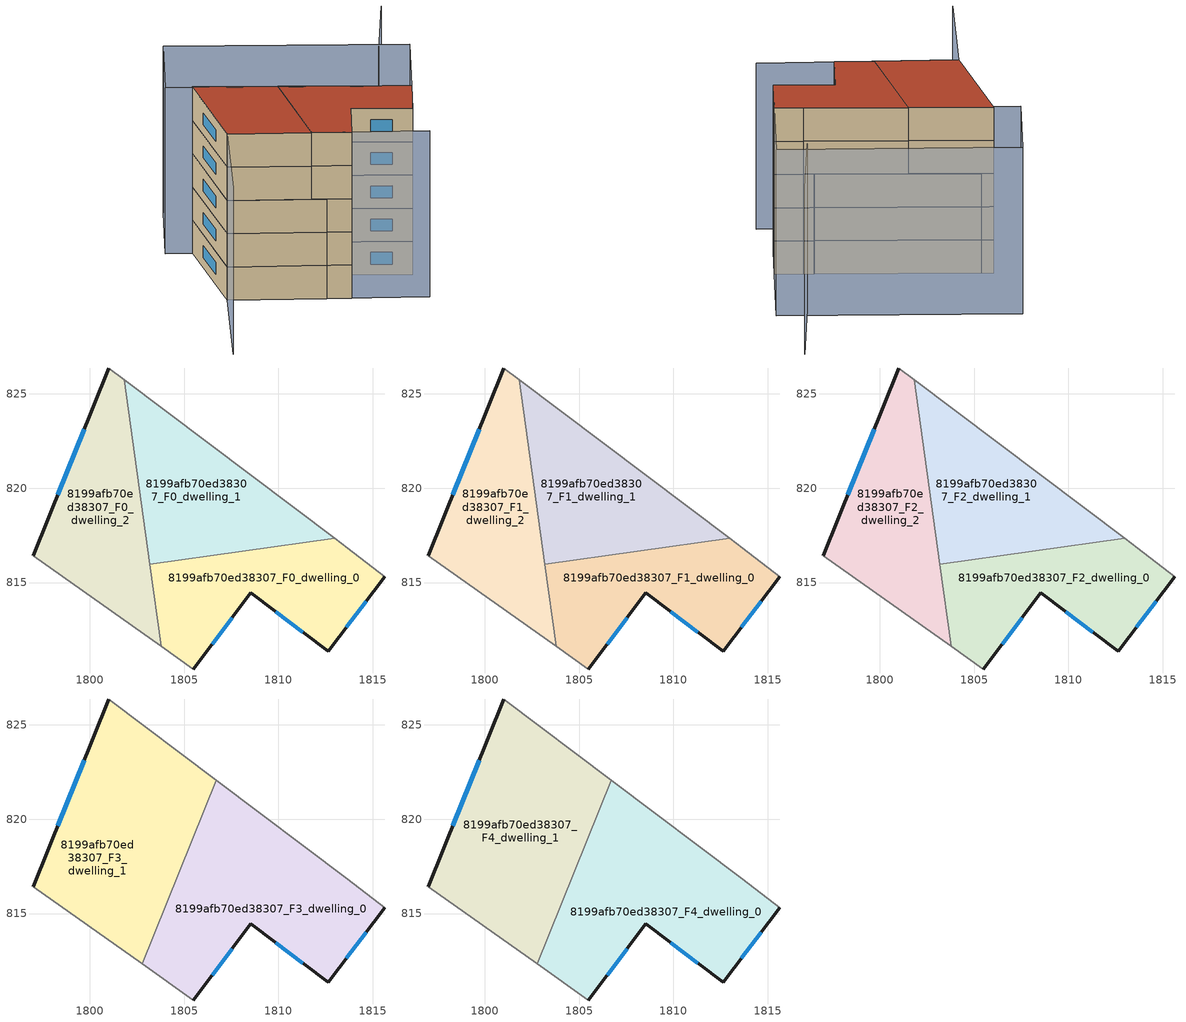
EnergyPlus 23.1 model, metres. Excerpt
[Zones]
8199afb70ed38307_F0_dwelling_0
 floor ground (EU_floor_Construction): 1813.68,816.81 1815.63,815.3 1812.63,811.35 1808.54,814.45 1805.49,810.42 1803.8,811.62 1803.19,815.98 1812.98,817.34 z0
 wall outside (EU_wall_Construction): 1805.49,810.42 1808.54,814.45 1812.63,811.35 1815.63,815.3 z0:3
 wall to 8199afb70ed38307_F0_dwelling_1 (EU_wall_Construction): 1812.98,817.34 1803.19,815.98 z0:3
 wall adiabatic (EU_wall_Construction): 1815.63,815.3 1813.68,816.81 1812.98,817.34 / 1803.8,811.62 1805.49,810.42 z0:3
 wall to 8199afb70ed38307_F0_dwelling_2 (EU_wall_Construction): 1803.19,815.98 1803.8,811.62 z0:3
 window (EU_Window_Construction): 1813.61,812.63 1814.65,814.01 / 1809.87,813.44 1811.3,812.36 / 1806.48,811.73 1807.55,813.14 z0.98:2.02
8199afb70ed38307_F0_dwelling_1
 floor ground (EU_floor_Construction): 1812.98,817.34 1803.19,815.98 1801.84,825.73 z0
 wall adiabatic (EU_wall_Construction): 1812.98,817.34 1801.84,825.73 z0:3
 wall to 8199afb70ed38307_F0_dwelling_2 (EU_wall_Construction): 1801.84,825.73 1803.19,815.98 z0:3
8199afb70ed38307_F0_dwelling_2
 floor ground (EU_floor_Construction): 1801.84,825.73 1803.8,811.62 1797.01,816.43 1801,826.37 z0
 wall outside (EU_wall_Construction): 1801,826.37 1797.01,816.43 z0:3
 wall adiabatic (EU_wall_Construction): 1801.84,825.73 1801,826.37 / 1797.01,816.43 1803.8,811.62 z0:3
 window (EU_Window_Construction): 1799.7,823.14 1798.31,819.66 z0.98:2.02
8199afb70ed38307_F1_dwelling_0
 floor to 8199afb70ed38307_F0_dwelling_0 (EU_floor_Construction): 1813.68,816.81 1815.63,815.3 1812.63,811.35 1808.54,814.45 1805.49,810.42 1803.8,811.62 1803.19,815.98 1812.98,817.34 z3
 wall outside (EU_wall_Construction): 1805.49,810.42 1808.54,814.45 1812.63,811.35 1815.63,815.3 z3:6
 wall to 8199afb70ed38307_F1_dwelling_1 (EU_wall_Construction): 1812.98,817.34 1803.19,815.98 z3:6
 wall adiabatic (EU_wall_Construction): 1815.63,815.3 1813.68,816.81 1812.98,817.34 / 1803.8,811.62 1805.49,810.42 z3:6
 wall to 8199afb70ed38307_F1_dwelling_2 (EU_wall_Construction): 1803.19,815.98 1803.8,811.62 z3:6
 window (EU_Window_Construction): 1813.61,812.63 1814.65,814.01 / 1809.87,813.44 1811.3,812.36 / 1806.48,811.73 1807.55,813.14 z3.98:5.02
8199afb70ed38307_F1_dwelling_1
 floor to 8199afb70ed38307_F0_dwelling_1 (EU_floor_Construction): 1812.98,817.34 1803.19,815.98 1801.84,825.73 z3
 wall adiabatic (EU_wall_Construction): 1812.98,817.34 1801.84,825.73 z3:6
 wall to 8199afb70ed38307_F1_dwelling_2 (EU_wall_Construction): 1801.84,825.73 1803.19,815.98 z3:6
8199afb70ed38307_F1_dwelling_2
 floor to 8199afb70ed38307_F0_dwelling_2 (EU_floor_Construction): 1801.84,825.73 1803.8,811.62 1797.01,816.43 1801,826.37 z3
 wall outside (EU_wall_Construction): 1801,826.37 1797.01,816.43 z3:6
 wall adiabatic (EU_wall_Construction): 1801.84,825.73 1801,826.37 / 1797.01,816.43 1803.8,811.62 z3:6
 window (EU_Window_Construction): 1799.7,823.14 1798.31,819.66 z3.98:5.02
8199afb70ed38307_F2_dwelling_0
 floor to 8199afb70ed38307_F1_dwelling_0 (EU_floor_Construction): 1813.68,816.81 1815.63,815.3 1812.63,811.35 1808.54,814.45 1805.49,810.42 1803.8,811.62 1803.19,815.98 1812.98,817.34 z6
 wall outside (EU_wall_Construction): 1805.49,810.42 1808.54,814.45 1812.63,811.35 1815.63,815.3 z6:9
 wall to 8199afb70ed38307_F2_dwelling_1 (EU_wall_Construction): 1812.98,817.34 1803.19,815.98 z6:9
 wall adiabatic (EU_wall_Construction): 1815.63,815.3 1813.68,816.81 1812.98,817.34 / 1803.8,811.62 1805.49,810.42 z6:9
 wall to 8199afb70ed38307_F2_dwelling_2 (EU_wall_Construction): 1803.19,815.98 1803.8,811.62 z6:9
 window (EU_Window_Construction): 1813.61,812.63 1814.65,814.01 / 1809.87,813.44 1811.3,812.36 / 1806.48,811.73 1807.55,813.14 z6.98:8.02
8199afb70ed38307_F2_dwelling_1
 floor to 8199afb70ed38307_F1_dwelling_1 (EU_floor_Construction): 1812.98,817.34 1803.19,815.98 1801.84,825.73 z6
 wall adiabatic (EU_wall_Construction): 1812.98,817.34 1801.84,825.73 z6:9
 wall to 8199afb70ed38307_F2_dwelling_2 (EU_wall_Construction): 1801.84,825.73 1803.19,815.98 z6:9
8199afb70ed38307_F2_dwelling_2
 floor to 8199afb70ed38307_F1_dwelling_2 (EU_floor_Construction): 1801.84,825.73 1803.8,811.62 1797.01,816.43 1801,826.37 z6
 wall outside (EU_wall_Construction): 1801,826.37 1797.01,816.43 z6:9
 wall adiabatic (EU_wall_Construction): 1801.84,825.73 1801,826.37 / 1797.01,816.43 1803.8,811.62 z6:9
 window (EU_Window_Construction): 1799.7,823.14 1798.31,819.66 z6.98:8.02
8199afb70ed38307_F3_dwelling_0
 floor to 8199afb70ed38307_F2_dwelling_0 (EU_floor_Construction): 1813.68,816.81 1815.63,815.3 1812.63,811.35 1808.54,814.45 1805.49,810.42 1803.8,811.62 1803.46,814.04 1804.31,816.13 1812.98,817.34 z9
 floor to 8199afb70ed38307_F2_dwelling_1 (EU_floor_Construction): 1812.98,817.34 1804.31,816.13 1806.7,822.07 z9
 floor to 8199afb70ed38307_F2_dwelling_2 (EU_floor_Construction): 1803.46,814.04 1803.8,811.62 1802.78,812.34 z9
 wall outside (EU_wall_Construction): 1805.49,810.42 1808.54,814.45 1812.63,811.35 1815.63,815.3 z9:12
 wall adiabatic (EU_wall_Construction): 1802.78,812.34 1805.49,810.42 / 1815.63,815.3 1813.68,816.81 1806.7,822.07 z9:12
 wall to 8199afb70ed38307_F3_dwelling_1 (EU_wall_Construction): 1806.7,822.07 1802.78,812.34 z9:12
 window (EU_Window_Construction): 1809.87,813.44 1811.3,812.36 / 1806.48,811.73 1807.55,813.14 / 1813.61,812.63 1814.65,814.01 z9.98:11.02
8199afb70ed38307_F3_dwelling_1
 floor to 8199afb70ed38307_F2_dwelling_2 (EU_floor_Construction): 1801.84,825.73 1803.46,814.04 1802.78,812.34 1797.01,816.43 1801,826.37 z9
 floor to 8199afb70ed38307_F2_dwelling_0 (EU_floor_Construction): 1804.31,816.13 1803.46,814.04 1803.19,815.98 z9
 floor to 8199afb70ed38307_F2_dwelling_1 (EU_floor_Construction): 1806.7,822.07 1804.31,816.13 1803.19,815.98 1801.84,825.73 z9
 wall outside (EU_wall_Construction): 1801,826.37 1797.01,816.43 z9:12
 wall adiabatic (EU_wall_Construction): 1806.7,822.07 1801,826.37 / 1797.01,816.43 1802.78,812.34 z9:12
 window (EU_Window_Construction): 1799.7,823.14 1798.31,819.66 z9.98:11.02
8199afb70ed38307_F4_dwelling_0
 floor to 8199afb70ed38307_F3_dwelling_0 (EU_floor_Construction): 1813.68,816.81 1815.63,815.3 1812.63,811.35 1808.54,814.45 1805.49,810.42 1802.78,812.34 1806.7,822.07 z12
 wall outside (EU_wall_Construction): 1805.49,810.42 1808.54,814.45 1812.63,811.35 1815.63,815.3 z12:15
 wall adiabatic (EU_wall_Construction): 1802.78,812.34 1805.49,810.42 / 1815.63,815.3 1813.68,816.81 1806.7,822.07 z12:15
 wall to 8199afb70ed38307_F4_dwelling_1 (EU_wall_Construction): 1806.7,822.07 1802.78,812.34 z12:15
 window (EU_Window_Construction): 1809.87,813.44 1811.3,812.36 / 1806.48,811.73 1807.55,813.14 / 1813.61,812.63 1814.65,814.01 z12.98:14.02
 roof outside (EU_roof_Construction): 1812.63,811.35 1815.63,815.3 1813.68,816.81 1806.7,822.07 1802.78,812.34 1805.49,810.42 1808.54,814.45 z15
8199afb70ed38307_F4_dwelling_1
 floor to 8199afb70ed38307_F3_dwelling_1 (EU_floor_Construction): 1806.7,822.07 1802.78,812.34 1797.01,816.43 1801,826.37 z12
 wall outside (EU_wall_Construction): 1801,826.37 1797.01,816.43 z12:15
 wall adiabatic (EU_wall_Construction): 1806.7,822.07 1801,826.37 / 1797.01,816.43 1802.78,812.34 z12:15
 window (EU_Window_Construction): 1799.7,823.14 1798.31,819.66 z12.98:14.02
 roof outside (EU_roof_Construction): 1802.78,812.34 1806.7,822.07 1801,826.37 1797.01,816.43 z15
shading: 1790.25,806.89 1797.01,816.43 / 1797.01,816.43 1810.82,806.64 / 1824.26,830.59 1818.2,823.16 / 1821,822.54 1815.63,815.3 / 1815.63,815.3 1799.1,827.55 / 1799.1,827.55 1804.47,834.79 / 1804.47,834.79 1821,822.54 z0:15
[Building]
EU S2 Campaign: North Axis=0; Terrain=City; Solar Distribution=FullExterior
[Site:Location]
Bologna: Latitude=44.5; Longitude=11.25; Time Zone=1; Elevation=37
[SizingPeriod:WeatherFileDays]
AnnualSizingPeriod: Begin Month=1; Begin Day of Month=1; End Month=12; End Day of Month=31; Day of Week for Start Day=Monday; Use Weather File Daylight Saving Period=No; Use Weather File Rain and Snow Indicators=No
[MATERIAL]
EU_InternalMass_Material: Roughness=MediumRough; Thickness=0.1; Conductivity=1; Density=1800; Specific Heat=900; Thermal Absorptance=0.9; Solar Absorptance=0.7; Visible Absorptance=0.7
[MATERIAL:NOMASS] Roughness=MediumRough; Thermal Absorptance=0.9; Solar Absorptance=0.7; Visible Absorptance=0.7
Name | Thermal Resistance
EU_wall_NoMass | 0.905828
EU_roof_NoMass | 0.37593
EU_floor_NoMass | 0.67114
[WINDOWMATERIAL:SIMPLEGLAZINGSYSTEM]
EU_Window_SimpleGlazing: UFactor=4.52486; Solar Heat Gain Coefficient=0.85; Visible Transmittance=0.85
[CONSTRUCTION]
EU_wall_Construction: EU_wall_NoMass
EU_roof_Construction: EU_roof_NoMass
EU_floor_Construction: EU_floor_NoMass
EU_Window_Construction: EU_Window_SimpleGlazing
EU_InternalMass_Construction: EU_InternalMass_Material
[ZONE] Type=1; Multiplier=1; Ceiling Height=autocalculate; Floor Area=autocalculate; Part of Total Floor Area=Yes
Name | Volume
8199afb70ed38307_F0_dwelling_0; 8199afb70ed38307_F1_dwelling_0; 8199afb70ed38307_F2_dwelling_0 | 145.934
8199afb70ed38307_F3_dwelling_0; 8199afb70ed38307_F4_dwelling_0 | 218.899
8199afb70ed38307_F0_dwelling_1; 8199afb70ed38307_F1_dwelling_1; 8199afb70ed38307_F2_dwelling_1 | 145.927
8199afb70ed38307_F3_dwelling_1; 8199afb70ed38307_F4_dwelling_1 | 218.897
8199afb70ed38307_F0_dwelling_2; 8199afb70ed38307_F1_dwelling_2; 8199afb70ed38307_F2_dwelling_2 | 145.937
[INTERNALMASS] Construction=EU_InternalMass_Construction
Name | Zone or ZoneList | Surface Area
8199afb70ed38307_F0_dwelling_0_EU_InternalMass | 8199afb70ed38307_F0_dwelling_0 | 48.6442
8199afb70ed38307_F0_dwelling_1_EU_InternalMass | 8199afb70ed38307_F0_dwelling_1 | 48.6435
8199afb70ed38307_F0_dwelling_2_EU_InternalMass | 8199afb70ed38307_F0_dwelling_2 | 48.6452
8199afb70ed38307_F1_dwelling_0_EU_InternalMass | 8199afb70ed38307_F1_dwelling_0 | 48.6442
8199afb70ed38307_F1_dwelling_1_EU_InternalMass | 8199afb70ed38307_F1_dwelling_1 | 48.6435
8199afb70ed38307_F1_dwelling_2_EU_InternalMass | 8199afb70ed38307_F1_dwelling_2 | 48.6452
8199afb70ed38307_F2_dwelling_0_EU_InternalMass | 8199afb70ed38307_F2_dwelling_0 | 48.6442
8199afb70ed38307_F2_dwelling_1_EU_InternalMass | 8199afb70ed38307_F2_dwelling_1 | 48.6435
8199afb70ed38307_F2_dwelling_2_EU_InternalMass | 8199afb70ed38307_F2_dwelling_2 | 48.6452
8199afb70ed38307_F3_dwelling_0_EU_InternalMass | 8199afb70ed38307_F3_dwelling_0 | 72.9663
8199afb70ed38307_F3_dwelling_1_EU_InternalMass | 8199afb70ed38307_F3_dwelling_1 | 72.9656
8199afb70ed38307_F4_dwelling_0_EU_InternalMass | 8199afb70ed38307_F4_dwelling_0 | 72.9663
8199afb70ed38307_F4_dwelling_1_EU_InternalMass | 8199afb70ed38307_F4_dwelling_1 | 72.9656
[OTHEREQUIPMENT] Fuel Type=Electricity; Design Level Calculation Method=Watts/Area; Power per Zone Floor Area=1; Fraction Latent=0; Fraction Radiant=0; Fraction Lost=0; Carbon Dioxide Generation Rate=0; EndUse Subcategory=EU_Step8_InternalGains
Name | Zone or ZoneList or Space or SpaceList | Schedule
EU_Step8_InternalGain_8199afb70ed38307_F0_dwelling_0_f000 | 8199afb70ed38307_F0_dwelling_0 | EU_Step8_GainSchedule_8199afb70ed38307_F0_dwelling_0_f000
EU_Step8_InternalGain_8199afb70ed38307_F0_dwelling_1_f000 | 8199afb70ed38307_F0_dwelling_1 | EU_Step8_GainSchedule_8199afb70ed38307_F0_dwelling_1_f000
EU_Step8_InternalGain_8199afb70ed38307_F0_dwelling_2_f000 | 8199afb70ed38307_F0_dwelling_2 | EU_Step8_GainSchedule_8199afb70ed38307_F0_dwelling_2_f000
EU_Step8_InternalGain_8199afb70ed38307_F1_dwelling_0_f000 | 8199afb70ed38307_F1_dwelling_0 | EU_Step8_GainSchedule_8199afb70ed38307_F1_dwelling_0_f000
EU_Step8_InternalGain_8199afb70ed38307_F1_dwelling_1_f000 | 8199afb70ed38307_F1_dwelling_1 | EU_Step8_GainSchedule_8199afb70ed38307_F1_dwelling_1_f000
EU_Step8_InternalGain_8199afb70ed38307_F1_dwelling_2_f000 | 8199afb70ed38307_F1_dwelling_2 | EU_Step8_GainSchedule_8199afb70ed38307_F1_dwelling_2_f000
EU_Step8_InternalGain_8199afb70ed38307_F2_dwelling_0_f000 | 8199afb70ed38307_F2_dwelling_0 | EU_Step8_GainSchedule_8199afb70ed38307_F2_dwelling_0_f000
EU_Step8_InternalGain_8199afb70ed38307_F2_dwelling_1_f000 | 8199afb70ed38307_F2_dwelling_1 | EU_Step8_GainSchedule_8199afb70ed38307_F2_dwelling_1_f000
EU_Step8_InternalGain_8199afb70ed38307_F2_dwelling_2_f000 | 8199afb70ed38307_F2_dwelling_2 | EU_Step8_GainSchedule_8199afb70ed38307_F2_dwelling_2_f000
EU_Step8_InternalGain_8199afb70ed38307_F3_dwelling_0_f000 | 8199afb70ed38307_F3_dwelling_0 | EU_Step8_GainSchedule_8199afb70ed38307_F3_dwelling_0_f000
EU_Step8_InternalGain_8199afb70ed38307_F3_dwelling_1_f000 | 8199afb70ed38307_F3_dwelling_1 | EU_Step8_GainSchedule_8199afb70ed38307_F3_dwelling_1_f000
EU_Step8_InternalGain_8199afb70ed38307_F4_dwelling_0_f000 | 8199afb70ed38307_F4_dwelling_0 | EU_Step8_GainSchedule_8199afb70ed38307_F4_dwelling_0_f000
EU_Step8_InternalGain_8199afb70ed38307_F4_dwelling_1_f000 | 8199afb70ed38307_F4_dwelling_1 | EU_Step8_GainSchedule_8199afb70ed38307_F4_dwelling_1_f000
[ZONEVENTILATION:DESIGNFLOWRATE] Schedule=EU_AlwaysOn; Design Flow Rate Calculation Method=AirChanges/Hour; Air Changes per Hour=0.73129; Ventilation Type=Natural; Fan Pressure Rise=0; Fan Total Efficiency=1; Constant Term Coefficient=1; Temperature Term Coefficient=0; Velocity Term Coefficient=0; Velocity Squared Term Coefficient=0; Minimum Indoor Temperature=-100; Maximum Indoor Temperature=100; Delta Temperature=-100; Minimum Outdoor Temperature=-100; Maximum Outdoor Temperature=100; Maximum Wind Speed=40
Name | Zone or ZoneList or Space or SpaceList
EU_ConstantAir_8199afb70ed38307_F0_dwelling_0 | 8199afb70ed38307_F0_dwelling_0
EU_ConstantAir_8199afb70ed38307_F0_dwelling_1 | 8199afb70ed38307_F0_dwelling_1
EU_ConstantAir_8199afb70ed38307_F0_dwelling_2 | 8199afb70ed38307_F0_dwelling_2
EU_ConstantAir_8199afb70ed38307_F1_dwelling_0 | 8199afb70ed38307_F1_dwelling_0
EU_ConstantAir_8199afb70ed38307_F1_dwelling_1 | 8199afb70ed38307_F1_dwelling_1
EU_ConstantAir_8199afb70ed38307_F1_dwelling_2 | 8199afb70ed38307_F1_dwelling_2
EU_ConstantAir_8199afb70ed38307_F2_dwelling_0 | 8199afb70ed38307_F2_dwelling_0
EU_ConstantAir_8199afb70ed38307_F2_dwelling_1 | 8199afb70ed38307_F2_dwelling_1
EU_ConstantAir_8199afb70ed38307_F2_dwelling_2 | 8199afb70ed38307_F2_dwelling_2
EU_ConstantAir_8199afb70ed38307_F3_dwelling_0 | 8199afb70ed38307_F3_dwelling_0
EU_ConstantAir_8199afb70ed38307_F3_dwelling_1 | 8199afb70ed38307_F3_dwelling_1
EU_ConstantAir_8199afb70ed38307_F4_dwelling_0 | 8199afb70ed38307_F4_dwelling_0
EU_ConstantAir_8199afb70ed38307_F4_dwelling_1 | 8199afb70ed38307_F4_dwelling_1
[HVACTEMPLATE:THERMOSTAT] Constant Heating Setpoint=20; Constant Cooling Setpoint=50
EU_HeatOnly_8199afb70ed38307_F0_dwelling_0; EU_HeatOnly_8199afb70ed38307_F0_dwelling_1; EU_HeatOnly_8199afb70ed38307_F0_dwelling_2; EU_HeatOnly_8199afb70ed38307_F1_dwelling_0; EU_HeatOnly_8199afb70ed38307_F1_dwelling_1; EU_HeatOnly_8199afb70ed38307_F1_dwelling_2; EU_HeatOnly_8199afb70ed38307_F2_dwelling_0; EU_HeatOnly_8199afb70ed38307_F2_dwelling_1; EU_HeatOnly_8199afb70ed38307_F2_dwelling_2; EU_HeatOnly_8199afb70ed38307_F3_dwelling_0; EU_HeatOnly_8199afb70ed38307_F3_dwelling_1; EU_HeatOnly_8199afb70ed38307_F4_dwelling_0; EU_HeatOnly_8199afb70ed38307_F4_dwelling_1
[HVACTEMPLATE:ZONE:IDEALLOADSAIRSYSTEM] System Availability Schedule=EU_AlwaysOn; Maximum Heating Supply Air Temperature=50; Minimum Cooling Supply Air Temperature=13; Maximum Heating Supply Air Humidity Ratio=0.0156; Minimum Cooling Supply Air Humidity Ratio=0.0077; Heating Limit=NoLimit; Cooling Limit=NoLimit; Heating Availability Schedule=EU_AlwaysOn; Cooling Availability Schedule=EU_CoolingOff; Dehumidification Control Type=ConstantSensibleHeatRatio; Cooling Sensible Heat Ratio=0.7; Dehumidification Setpoint=60; Humidification Control Type=None; Humidification Setpoint=30; Outdoor Air Method=None; Outdoor Air Flow Rate per Person=0.00944; Outdoor Air Flow Rate per Zone Floor Area=0; Outdoor Air Flow Rate per Zone=0; Demand Controlled Ventilation Type=None; Outdoor Air Economizer Type=NoEconomizer; Heat Recovery Type=None; Sensible Heat Recovery Effectiveness=0.7; Latent Heat Recovery Effectiveness=0.65
Name | Template Thermostat
8199afb70ed38307_F0_dwelling_0 | EU_HeatOnly_8199afb70ed38307_F0_dwelling_0
8199afb70ed38307_F0_dwelling_1 | EU_HeatOnly_8199afb70ed38307_F0_dwelling_1
8199afb70ed38307_F0_dwelling_2 | EU_HeatOnly_8199afb70ed38307_F0_dwelling_2
8199afb70ed38307_F1_dwelling_0 | EU_HeatOnly_8199afb70ed38307_F1_dwelling_0
8199afb70ed38307_F1_dwelling_1 | EU_HeatOnly_8199afb70ed38307_F1_dwelling_1
8199afb70ed38307_F1_dwelling_2 | EU_HeatOnly_8199afb70ed38307_F1_dwelling_2
8199afb70ed38307_F2_dwelling_0 | EU_HeatOnly_8199afb70ed38307_F2_dwelling_0
8199afb70ed38307_F2_dwelling_1 | EU_HeatOnly_8199afb70ed38307_F2_dwelling_1
8199afb70ed38307_F2_dwelling_2 | EU_HeatOnly_8199afb70ed38307_F2_dwelling_2
8199afb70ed38307_F3_dwelling_0 | EU_HeatOnly_8199afb70ed38307_F3_dwelling_0
8199afb70ed38307_F3_dwelling_1 | EU_HeatOnly_8199afb70ed38307_F3_dwelling_1
8199afb70ed38307_F4_dwelling_0 | EU_HeatOnly_8199afb70ed38307_F4_dwelling_0
8199afb70ed38307_F4_dwelling_1 | EU_HeatOnly_8199afb70ed38307_F4_dwelling_1
[SIZING:ZONE] Zone Cooling Design Supply Air Temperature Input Method=SupplyAirTemperature; Zone Cooling Design Supply Air Temperature=13; Zone Heating Design Supply Air Temperature Input Method=SupplyAirTemperature; Zone Heating Design Supply Air Temperature=50; Zone Cooling Design Supply Air Humidity Ratio=0.008; Zone Heating Design Supply Air Humidity Ratio=0.008; Cooling Design Air Flow Method=DesignDay; Cooling Design Air Flow Rate=0; Cooling Minimum Air Flow per Zone Floor Area=0.000762; Cooling Minimum Air Flow=0; Cooling Minimum Air Flow Fraction=0.2; Heating Design Air Flow Method=DesignDay; Heating Design Air Flow Rate=0; Heating Maximum Air Flow per Zone Floor Area=0.002032; Heating Maximum Air Flow=0.141576; Heating Maximum Air Flow Fraction=0.3; Account for Dedicated Outdoor Air System=No; Dedicated Outdoor Air System Control Strategy=NeutralSupplyAir; Dedicated Outdoor Air Low Setpoint Temperature for Design=autosize; Dedicated Outdoor Air High Setpoint Temperature for Design=autosize; Zone Load Sizing Method=Sensible Load Only No Latent Load; Zone Latent Cooling Design Supply Air Humidity Ratio Input Method=HumidityRatioDifference; Zone Cooling Design Supply Air Humidity Ratio Difference=0.005; Zone Latent Heating Design Supply Air Humidity Ratio Input Method=HumidityRatioDifference; Zone Humidification Design Supply Air Humidity Ratio Difference=0.005
8199afb70ed38307_F0_dwelling_0; 8199afb70ed38307_F0_dwelling_1; 8199afb70ed38307_F0_dwelling_2; 8199afb70ed38307_F1_dwelling_0; 8199afb70ed38307_F1_dwelling_1; 8199afb70ed38307_F1_dwelling_2; 8199afb70ed38307_F2_dwelling_0; 8199afb70ed38307_F2_dwelling_1; 8199afb70ed38307_F2_dwelling_2; 8199afb70ed38307_F3_dwelling_0; 8199afb70ed38307_F3_dwelling_1; 8199afb70ed38307_F4_dwelling_0; 8199afb70ed38307_F4_dwelling_1
[SCHEDULE:CONSTANT]
Name | Hourly Value
EU_AlwaysOn | 1
EU_CoolingOff | 0
[SCHEDULE:FILE] Column Number=1; Rows to Skip at Top=0; Number of Hours of Data=8760; Column Separator=Comma; Interpolate to Timestep=No; Minutes per Item=60; Adjust Schedule for Daylight Savings=Yes
Name | File
EU_Step8_GainSchedule_8199afb70ed38307_F0_dwelling_0_f000 | ../../schedules/8199afb70ed38307/8199afb70ed38307_F0_dwelling_0_f000_gain.csv
EU_Step8_GainSchedule_8199afb70ed38307_F0_dwelling_1_f000 | ../../schedules/8199afb70ed38307/8199afb70ed38307_F0_dwelling_1_f000_gain.csv
EU_Step8_GainSchedule_8199afb70ed38307_F0_dwelling_2_f000 | ../../schedules/8199afb70ed38307/8199afb70ed38307_F0_dwelling_2_f000_gain.csv
EU_Step8_GainSchedule_8199afb70ed38307_F1_dwelling_0_f000 | ../../schedules/8199afb70ed38307/8199afb70ed38307_F1_dwelling_0_f000_gain.csv
EU_Step8_GainSchedule_8199afb70ed38307_F1_dwelling_1_f000 | ../../schedules/8199afb70ed38307/8199afb70ed38307_F1_dwelling_1_f000_gain.csv
EU_Step8_GainSchedule_8199afb70ed38307_F1_dwelling_2_f000 | ../../schedules/8199afb70ed38307/8199afb70ed38307_F1_dwelling_2_f000_gain.csv
EU_Step8_GainSchedule_8199afb70ed38307_F2_dwelling_0_f000 | ../../schedules/8199afb70ed38307/8199afb70ed38307_F2_dwelling_0_f000_gain.csv
EU_Step8_GainSchedule_8199afb70ed38307_F2_dwelling_1_f000 | ../../schedules/8199afb70ed38307/8199afb70ed38307_F2_dwelling_1_f000_gain.csv
EU_Step8_GainSchedule_8199afb70ed38307_F2_dwelling_2_f000 | ../../schedules/8199afb70ed38307/8199afb70ed38307_F2_dwelling_2_f000_gain.csv
EU_Step8_GainSchedule_8199afb70ed38307_F3_dwelling_0_f000 | ../../schedules/8199afb70ed38307/8199afb70ed38307_F3_dwelling_0_f000_gain.csv
EU_Step8_GainSchedule_8199afb70ed38307_F3_dwelling_1_f000 | ../../schedules/8199afb70ed38307/8199afb70ed38307_F3_dwelling_1_f000_gain.csv
EU_Step8_GainSchedule_8199afb70ed38307_F4_dwelling_0_f000 | ../../schedules/8199afb70ed38307/8199afb70ed38307_F4_dwelling_0_f000_gain.csv
EU_Step8_GainSchedule_8199afb70ed38307_F4_dwelling_1_f000 | ../../schedules/8199afb70ed38307/8199afb70ed38307_F4_dwelling_1_f000_gain.csv
